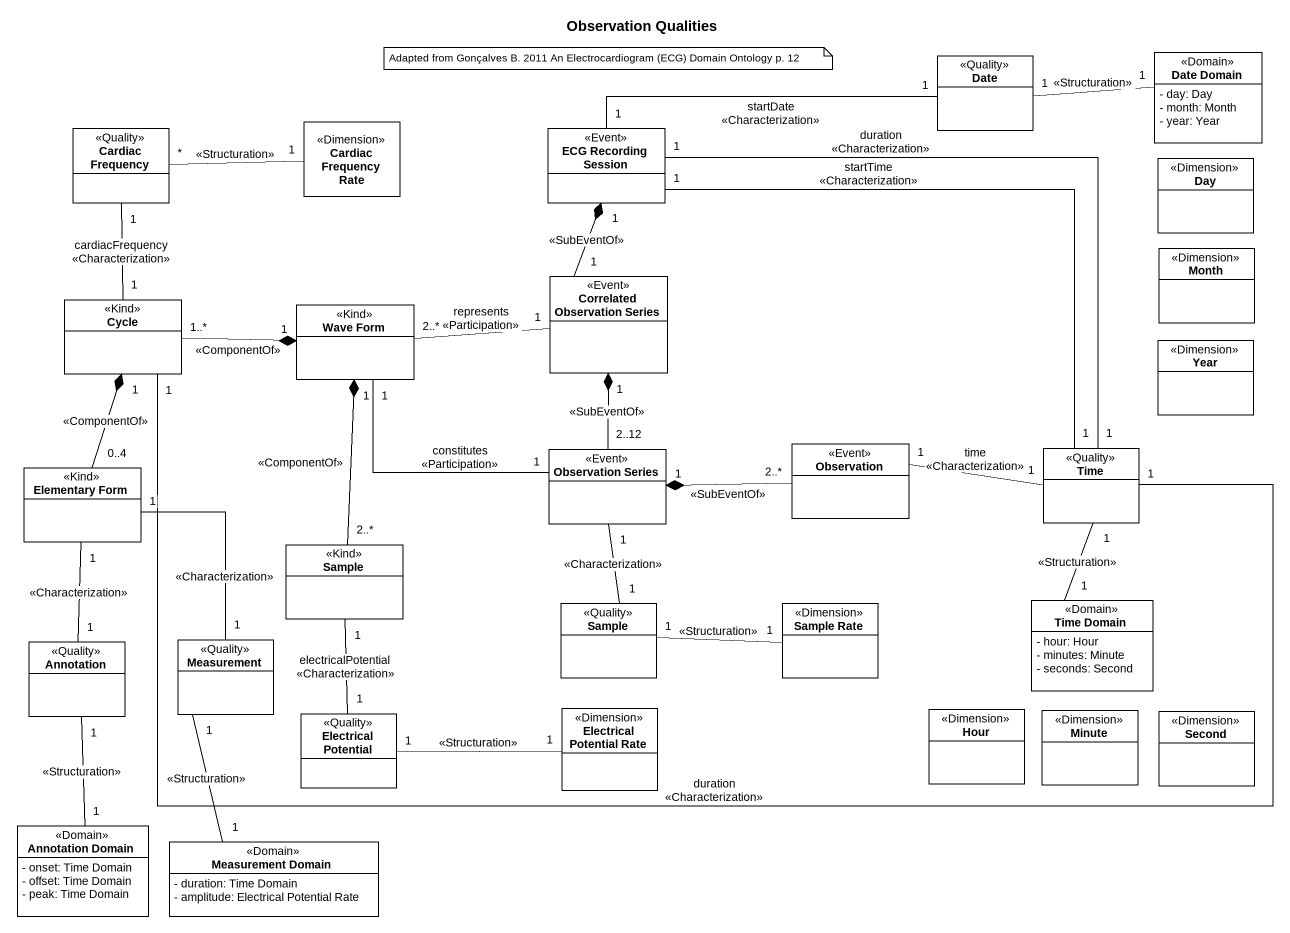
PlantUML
@startuml
title Observation Qualities
hide circle
hide empty members
skinparam classAttributeIconSize 0
class Date <<Quality>>
class "Date Domain" as Date_Domain <<Domain>> {
  - day: Day
  - month: Month
  - year: Year
}
class "Cardiac Frequency" as Cardiac_Frequency <<Quality>>
class "Cardiac Frequency Rate" as Cardiac_Frequency_Rate <<Dimension>>
class "ECG Recording Session" as ECG_Recording_Session <<Event>>
class Day <<Dimension>>
class Month <<Dimension>>
class "Correlated Observation Series" as Correlated_Observation <<Event>>
class Cycle <<Kind>>
class "Wave Form" as Wave_Form <<Kind>>
class Year <<Dimension>>
class "Elementary Form" as Elementary_Form <<Kind>>
class "Observation Series" as Observation_Series <<Event>>
class Observation <<Event>>
class Time <<Quality>>
class Sample <<Kind>>
class "Sample" as Sample_2 <<Quality>>
class "Sample Rate" as Sample_Rate <<Dimension>>
class "Time Domain" as Time_Domain <<Domain>> {
  - hour: Hour
  - minutes: Minute
  - seconds: Second
}
class "Annotation" as Annotation_ <<Quality>>
class Measurement <<Quality>>
class "Electrical Potential" as Electrical_Potential <<Quality>>
class "Electrical Potential Rate" as Electrical_Potential_Rate <<Dimension>>
class Hour <<Dimension>>
class Minute <<Dimension>>
class Second <<Dimension>>
class "Annotation Domain" as Annotation_Domain <<Domain>> {
  - onset: Time Domain
  - offset: Time Domain
  - peak: Time Domain
}
class "Measurement Domain" as Measurement_Domain <<Domain>> {
  - duration: Time Domain
  - amplitude: Electrical Potential Rate
}
Date "1" -right- "1" Date_Domain : <<Structuration>>
Cardiac_Frequency "*" -right- "1" Cardiac_Frequency_Rate : <<Structuration>>
Cardiac_Frequency "1" -- "1" Cycle : cardiacFrequency\n<<Characterization>>
ECG_Recording_Session "1" -right- "1" Date : startDate\n<<Characterization>>
ECG_Recording_Session "1" *-- "1" Correlated_Observation : <<SubEventOf>>
ECG_Recording_Session "1" -- "1" Time : startTime\n<<Characterization>>
ECG_Recording_Session "1" -- "1" Time : duration\n<<Characterization>>
Correlated_Observation "1" -left- "2..*" Wave_Form : represents\n<<Participation>>
Correlated_Observation "1" *-- "2..12" Observation_Series : <<SubEventOf>>
Cycle "1" *-- "0..4" Elementary_Form : <<ComponentOf>>
Cycle "1" -right- "1" Time : duration\n<<Characterization>>
Wave_Form "1" *-left- "1..*" Cycle : <<ComponentOf>>
Wave_Form "1" *-- "2..*" Sample : <<ComponentOf>>
Observation_Series "1" -left- "1" Wave_Form : constitutes\n<<Participation>>
Observation_Series "1" *-right- "2..*" Observation : <<SubEventOf>>
Observation "1" -right- "1" Time : time\n<<Characterization>>
Time "1" -- "1" Time_Domain : <<Structuration>>
Sample_2 "1" -up- "1" Observation_Series : <<Characterization>>
Sample_2 "1" -right- "1" Sample_Rate : <<Structuration>>
Annotation_ "1" -up- "1" Elementary_Form : <<Characterization>>
Annotation_ "1" -- "1" Annotation_Domain : <<Structuration>>
Measurement "1" -up- "1" Elementary_Form : <<Characterization>>
Measurement "1" -- "1" Measurement_Domain : <<Structuration>>
Electrical_Potential "1" -up- "1" Sample : electricalPotential\n<<Characterization>>
Electrical_Potential "1" -right- "1" Electrical_Potential_Rate : <<Structuration>>
note as N1
  Adapted from Gonçalves B. 2011 An Electrocardiogram (ECG) Domain Ontology p. 12
end note
@enduml
